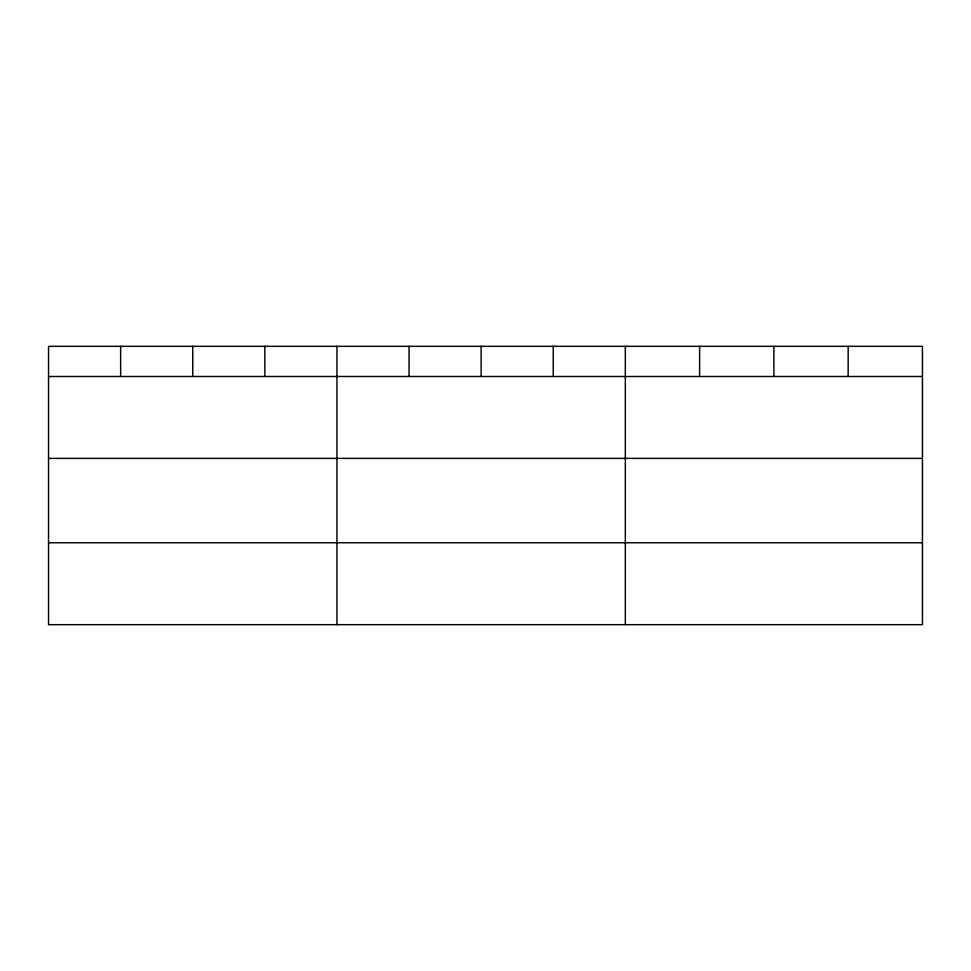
<?xml version="1.0" encoding="UTF-8"?>
<svg xmlns="http://www.w3.org/2000/svg" width="971" height="971" viewBox="0 0 971 971"><rect width="100%" height="100%" fill="white"/><g stroke="black" fill="none" stroke-linecap="round" stroke-linejoin="round"><path stroke-width="1.46" d="M922.45 458.385L922.45 346.331L48.55 346.331L48.55 624.669L922.45 624.669L922.45 458.385L48.55 458.385M48.55 376.493L922.45 376.493M48.55 542.765L922.45 542.765M848.168 346.331L848.168 376.493M773.887 346.331L773.887 376.493M699.606 346.331L699.606 376.493M625.324 346.331L625.324 624.669M553.227 346.331L553.227 376.493M481.131 346.331L481.131 376.493M409.034 346.331L409.034 376.493M336.937 346.331L336.937 624.669M264.84 346.331L264.84 376.493M192.744 346.331L192.744 376.493M120.647 346.331L120.647 376.493"/></g></svg>
